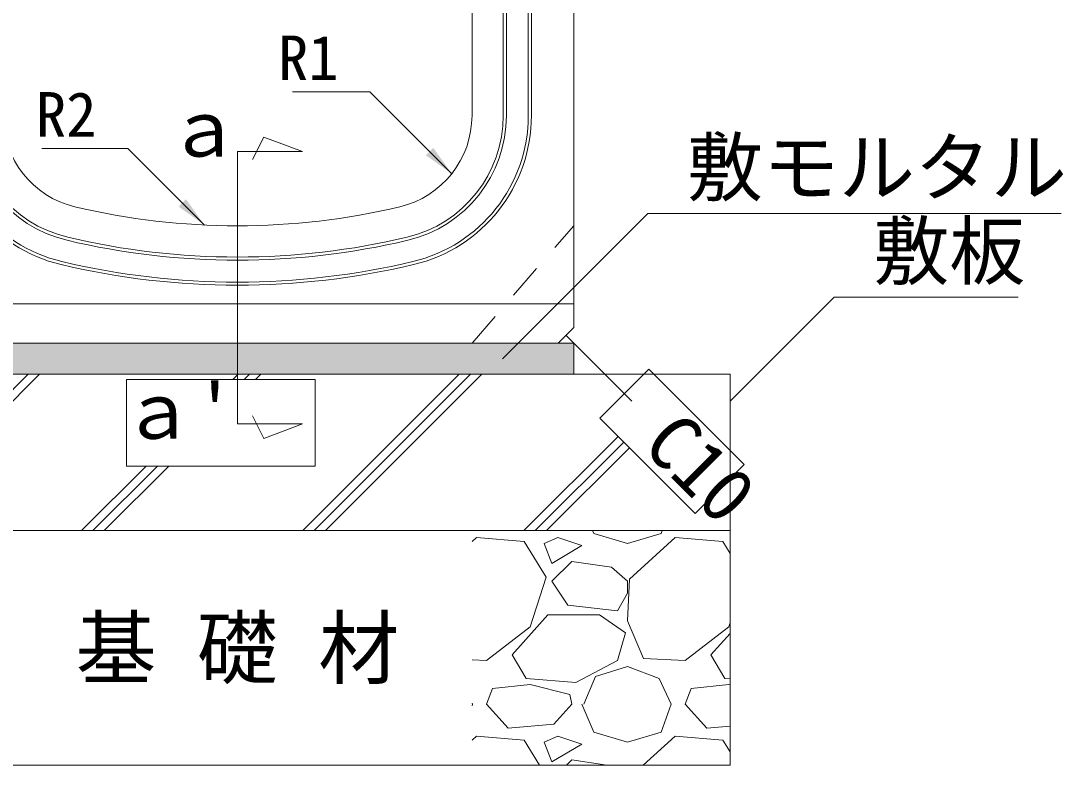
# Model space of a CAD drawing. Units: millimetres at full size; details may follow other scales. Extents: x 30799 to 61844, y 11231 to 18656.
# Drawn here: x 31870 to 32537, y 16147 to 16623 of the extents above; entities that cross this region are included whole.
import ezdxf
from ezdxf.enums import TextEntityAlignment as Align

# ---------------------------------------------------------------- set-up
doc = ezdxf.new("R2010")
doc.units = ezdxf.units.MM
doc.header["$LTSCALE"] = 30
doc.linetypes.add('USER1', pattern=[1.35, 0.75, -0.6])
for name, color, linetype, lineweight in [('0_2', 7, 'Continuous', 13), ('寸法引出', 7, 'Continuous', 9), ('寸法線', 7, 'Continuous', 9), ('引出線', 4, 'Continuous', 9), ('本体', 2, 'Continuous', 20), ('補助線', 8, 'Continuous', 20), ('ﾊｯﾁﾝｸﾞ', 7, 'Continuous', 5)]:
    doc.layers.add(name, color=color, linetype=linetype, lineweight=lineweight)
doc.styles.add('ＭＳ ゴシック', font='')
doc.styles.get('ＭＳ ゴシック').set_extended_font_data('MS Gothic')

# ---------------------------------------------------------------- blocks, each defined once
blk = doc.blocks.new('filled_arrow')
at = {"color": 0, "linetype": 'Continuous', "lineweight": -2}
blk.add_solid([(7.5, 1.25), (0, 0), (7.5, -1.25)], dxfattribs=at)

msp = doc.modelspace()

# ---------------------------------------------------------------- hatches: boundary and pattern name
at = {"layer": 'ﾊｯﾁﾝｸﾞ'}
msp.add_hatch(color=8, dxfattribs=at).paths.add_polyline_path([(31793.62, 16416.52), (31793.62, 16396.52), (32223.62, 16396.52), (32223.62, 16416.52)])

# ---------------------------------------------------------------- linework, layer by layer
at = {"layer": '0_2', "lineweight": 20}
for p, q in [((31793.62, 16416.52), (32223.62, 16416.52)), ((32223.62, 16416.52), (32223.62, 16396.52)), ((31693.62, 16396.52), (32323.62, 16396.52)), ((32323.62, 16296.52), (32323.62, 16396.52)), ((31693.62, 16296.52), (32323.62, 16296.52)), ((32323.62, 16296.52), (32323.62, 16146.52)), ((31693.62, 16146.52), (32323.62, 16146.52))]:
    msp.add_line(p, q, dxfattribs=at)
at = {"layer": '寸法引出'}
for p, q in [((32025.51, 16548.29), (32018.35, 16533.97)), ((32050.26, 16539.08), (32025.51, 16548.29)), ((32008.62, 16539.08), (32008.62, 16364.77)), ((32008.62, 16539.08), (32050.26, 16539.08)), ((32025.51, 16355.57), (32018.35, 16369.89)), ((32008.62, 16364.77), (32050.26, 16364.77)), ((32050.26, 16364.77), (32025.51, 16355.57))]:
    msp.add_line(p, q, dxfattribs=at)
at = {"layer": '寸法線'}
for points in [[(32145.69, 16524.84), (32093.3, 16577.23), (32043.76, 16577.23)], [(31987.55, 16492.01), (31938.52, 16541.04), (31883.5, 16541.04)]]:
    msp.add_lwpolyline(points, dxfattribs=at)
at = {"layer": '引出線'}
msp.add_line((32218.62, 16421.52), (32260.8, 16379.34), dxfattribs=at)
for points in [[(32178.19, 16406.52), (32271.12, 16499.45), (32535.39, 16499.45)], [(32323.62, 16379.3), (32390.24, 16445.92), (32507.76, 16445.92)]]:
    msp.add_lwpolyline(points, dxfattribs=at)
at = {"layer": '本体'}
for p, q in [((32223.62, 16862.52), (32223.62, 16426.52)), ((32158.62, 16562.05), (32158.62, 16731.52)), ((32213.62, 16416.52), (32223.62, 16426.52)), ((31803.62, 16416.52), (32213.62, 16416.52))]:
    msp.add_line(p, q, dxfattribs=at)
at = {"layer": '本体', "color": 4, "lineweight": 5}
for p, q in [((32180.62, 16562.05), (32180.62, 16747.52)), ((32178.62, 16562.05), (32178.62, 16745.52)), ((32194.62, 16562.05), (32194.62, 16745.52)), ((32196.62, 16562.05), (32196.62, 16745.52))]:
    msp.add_line(p, q, dxfattribs=at)
at = {"layer": '本体', "color": 7, "linetype": 'USER1', "lineweight": 9}
msp.add_line((32158.62, 16416.52), (32223.62, 16491.52), dxfattribs=at)
at = {"layer": '本体', "lineweight": 9}
msp.add_line((31793.62, 16441.52), (32223.62, 16441.52), dxfattribs=at)
at = {"layer": '本体', "color": 4, "lineweight": 5}
for centre, radius, start, end in [((31918.62, 16562.05), 98, 179.99995, 256.65772), ((31918.62, 16562.05), 96, 179.99995, 256.65772), ((31918.62, 16562.05), 82, 179.99995, 256.65772), ((31918.62, 16562.05), 80, 179.99995, 256.65772), ((32098.62, 16562.05), 80, 283.34232, 0.00009), ((32098.62, 16562.05), 82, 283.34232, 0.00009), ((32098.62, 16562.05), 96, 283.34232, 0.00009), ((32098.62, 16562.05), 98, 283.34232, 0.00009), ((32008.62, 16941.52), 472, 256.65772, 283.34236), ((32008.62, 16941.52), 470, 256.65772, 283.34236), ((32008.62, 16941.52), 486, 256.65772, 283.34236), ((32008.62, 16941.52), 488, 256.65772, 283.34236)]:
    msp.add_arc(centre, radius, start, end, dxfattribs=at)
at = {"layer": '本体'}
for centre, radius, start, end in [((31918.62, 16562.05), 60, 180, 256.65776), ((32098.62, 16562.05), 60, 283.34236, 0), ((32008.62, 16941.52), 450, 256.65776, 283.34236)]:
    msp.add_arc(centre, radius, start, end, dxfattribs=at)
at = {"layer": '補助線'}
for points in [[(32332.66, 16338.76), (32271.69, 16399.73), (32240.42, 16368.46), (32301.39, 16307.49)], [(31937.66, 16393.11), (32058.31, 16393.11), (32058.31, 16337.74), (31937.66, 16337.74)]]:
    msp.add_lwpolyline(points, close=True, dxfattribs=at)
at = {"layer": 'ﾊｯﾁﾝｸﾞ'}
for p, q in [((31774.84, 16296.52), (31874.84, 16396.52)), ((31782.09, 16296.52), (31882.09, 16396.52)), ((32005.6, 16393.11), (32008.62, 16396.13)), ((32008.62, 16396.13), (32009.01, 16396.52)), ((32012.85, 16393.11), (32016.26, 16396.52)), ((32020.1, 16393.11), (32023.51, 16396.52)), ((32050.43, 16296.52), (32150.43, 16396.52)), ((32057.68, 16296.52), (32157.68, 16396.52)), ((32064.93, 16296.52), (32164.93, 16396.52)), ((32191.85, 16296.52), (32252.11, 16356.77)), ((32199.1, 16296.52), (32255.73, 16353.15)), ((32206.35, 16296.52), (32259.36, 16349.52)), ((31909.01, 16296.52), (31950.23, 16337.74)), ((31916.26, 16296.52), (31957.48, 16337.74)), ((31923.51, 16296.52), (31964.73, 16337.74)), ((32235.61, 16296.52), (32236.41, 16294.66)), ((32236.41, 16294.66), (32258, 16288.31)), ((32258, 16288.31), (32279.59, 16294.66)), ((32279.59, 16294.66), (32280.26, 16296.52)), ((32161.48, 16292.12), (32158.62, 16289.51)), ((32191.96, 16289.58), (32161.48, 16292.12)), ((32205.93, 16266.72), (32191.96, 16289.58)), ((32213.55, 16292.12), (32204.66, 16288.31)), ((32204.66, 16288.31), (32209.74, 16275.61)), ((32228.79, 16287.04), (32213.55, 16292.12)), ((32288.48, 16292.12), (32259.27, 16265.45)), ((32318.96, 16289.58), (32288.48, 16292.12)), ((32323.62, 16281.95), (32318.96, 16289.58)), ((32209.74, 16275.61), (32228.79, 16287.04)), ((32222.44, 16276.88), (32209.74, 16264.18)), ((32247.84, 16273.07), (32222.44, 16276.88)), ((32258, 16264.18), (32247.84, 16273.07)), ((32195.77, 16234.97), (32205.93, 16266.72)), ((32209.74, 16264.18), (32219.9, 16248.94)), ((32259.27, 16265.45), (32258, 16238.78)), ((32258, 16256.56), (32258, 16264.18)), ((32251.65, 16245.13), (32258, 16256.56)), ((32219.9, 16248.94), (32251.65, 16245.13)), ((32184.34, 16217.19), (32207.2, 16242.59)), ((32207.2, 16242.59), (32240.22, 16242.59)), ((32240.22, 16242.59), (32256.73, 16231.16)), ((32167.83, 16213.38), (32195.77, 16234.97)), ((32258, 16238.78), (32268.16, 16214.65)), ((32294.83, 16213.38), (32322.77, 16234.97)), ((32322.77, 16234.97), (32323.62, 16237.63)), ((32256.73, 16231.16), (32251.65, 16213.38)), ((32311.34, 16217.19), (32323.62, 16230.83)), ((32193.23, 16201.95), (32184.34, 16217.19)), ((32268.16, 16214.65), (32294.83, 16213.38)), ((32320.23, 16201.95), (32311.34, 16217.19)), ((32158.62, 16213.82), (32167.83, 16213.38)), ((32251.65, 16213.38), (32224.98, 16199.41)), ((32237.68, 16203.22), (32258, 16209.57)), ((32258, 16209.57), (32278.32, 16201.95)), ((32224.98, 16199.41), (32193.23, 16201.95)), ((32230.06, 16185.44), (32237.68, 16203.22)), ((32278.32, 16201.95), (32285.94, 16185.44)), ((32323.62, 16201.68), (32320.23, 16201.95)), ((32167.83, 16185.44), (32171.64, 16195.6)), ((32195.77, 16198.14), (32171.64, 16195.6)), ((32221.17, 16191.79), (32195.77, 16198.14)), ((32294.83, 16185.44), (32298.64, 16195.6)), ((32322.77, 16198.14), (32298.64, 16195.6)), ((32323.62, 16197.92), (32322.77, 16198.14)), ((32222.44, 16185.44), (32221.17, 16191.79)), ((32158.62, 16186.13), (32158.94, 16185.44)), ((32158.62, 16184.55), (32158.94, 16185.44)), ((32181.8, 16170.2), (32167.83, 16185.44)), ((32222.44, 16185.44), (32211.01, 16172.74)), ((32228.79, 16185.44), (32236.41, 16167.66)), ((32279.59, 16167.66), (32285.94, 16185.44)), ((32308.8, 16170.2), (32294.83, 16185.44)), ((32211.01, 16172.74), (32181.8, 16170.2)), ((32236.41, 16167.66), (32258, 16161.31)), ((32258, 16161.31), (32279.59, 16167.66)), ((32323.62, 16171.49), (32308.8, 16170.2)), ((32161.48, 16165.12), (32158.62, 16162.51)), ((32191.96, 16162.58), (32161.48, 16165.12)), ((32201.77, 16146.52), (32191.96, 16162.58)), ((32213.55, 16165.12), (32204.66, 16161.31)), ((32204.66, 16161.31), (32209.74, 16148.61)), ((32228.79, 16160.04), (32213.55, 16165.12)), ((32288.48, 16165.12), (32268.11, 16146.52)), ((32318.96, 16162.58), (32288.48, 16165.12)), ((32323.62, 16154.95), (32318.96, 16162.58)), ((32209.74, 16148.61), (32228.79, 16160.04)), ((32222.44, 16149.88), (32219.08, 16146.52)), ((32244.82, 16146.52), (32222.44, 16149.88))]:
    msp.add_line(p, q, dxfattribs=at)

# ---------------------------------------------------------------- block references
at = {"layer": '寸法線', "xscale": 2.67, "yscale": 2.67, "rotation": 135}
for p in [(32145.69, 16524.84), (31987.55, 16492.01)]:
    msp.add_blockref('filled_arrow', p, dxfattribs=at)
at = {"layer": '引出線', "xscale": 0.133, "yscale": 0.133}
for p, rotation in [((32218.62, 16421.52), 315), ((32178.19, 16406.52), 45), ((32323.62, 16379.3), 45)]:
    msp.add_blockref('filled_arrow', p, dxfattribs=dict(at, rotation=rotation))

# ---------------------------------------------------------------- texts
at = {"layer": '0_2', "style": 'ＭＳ ゴシック'}
msp.add_text('基 礎 材', height=37.98, dxfattribs=at).set_placement((32008.62, 16221.44), align=Align.MIDDLE_CENTER)
at = {"layer": '寸法引出', "style": 'ＭＳ ゴシック'}
for s, p in [('ａ', (31962.79, 16525.09)), ("ａ'", (31933.5, 16344.59))]:
    msp.add_text(s, height=35.6, dxfattribs=at).set_placement(p, align=Align.BOTTOM_LEFT)
at = {"layer": '寸法線', "style": 'ＭＳ ゴシック'}
for s, p in [('R1', (32073.3, 16613.23)), ('R2', (31918.52, 16577.04))]:
    msp.add_text(s, height=28.48, dxfattribs=at).set_placement(p, align=Align.TOP_RIGHT)
at = {"layer": '引出線', "style": 'ＭＳ ゴシック'}
for s, p in [('敷モルタル', (32296.12, 16546.73)), ('敷板', (32415.24, 16493.2))]:
    msp.add_text(s, height=35.6, dxfattribs=at).set_placement(p, align=Align.TOP_LEFT)
msp.add_text('C10', height=35.6, rotation=315, dxfattribs=at).set_placement((32291.74, 16374.92), align=Align.TOP_LEFT)

doc.saveas('drawing.dxf')
